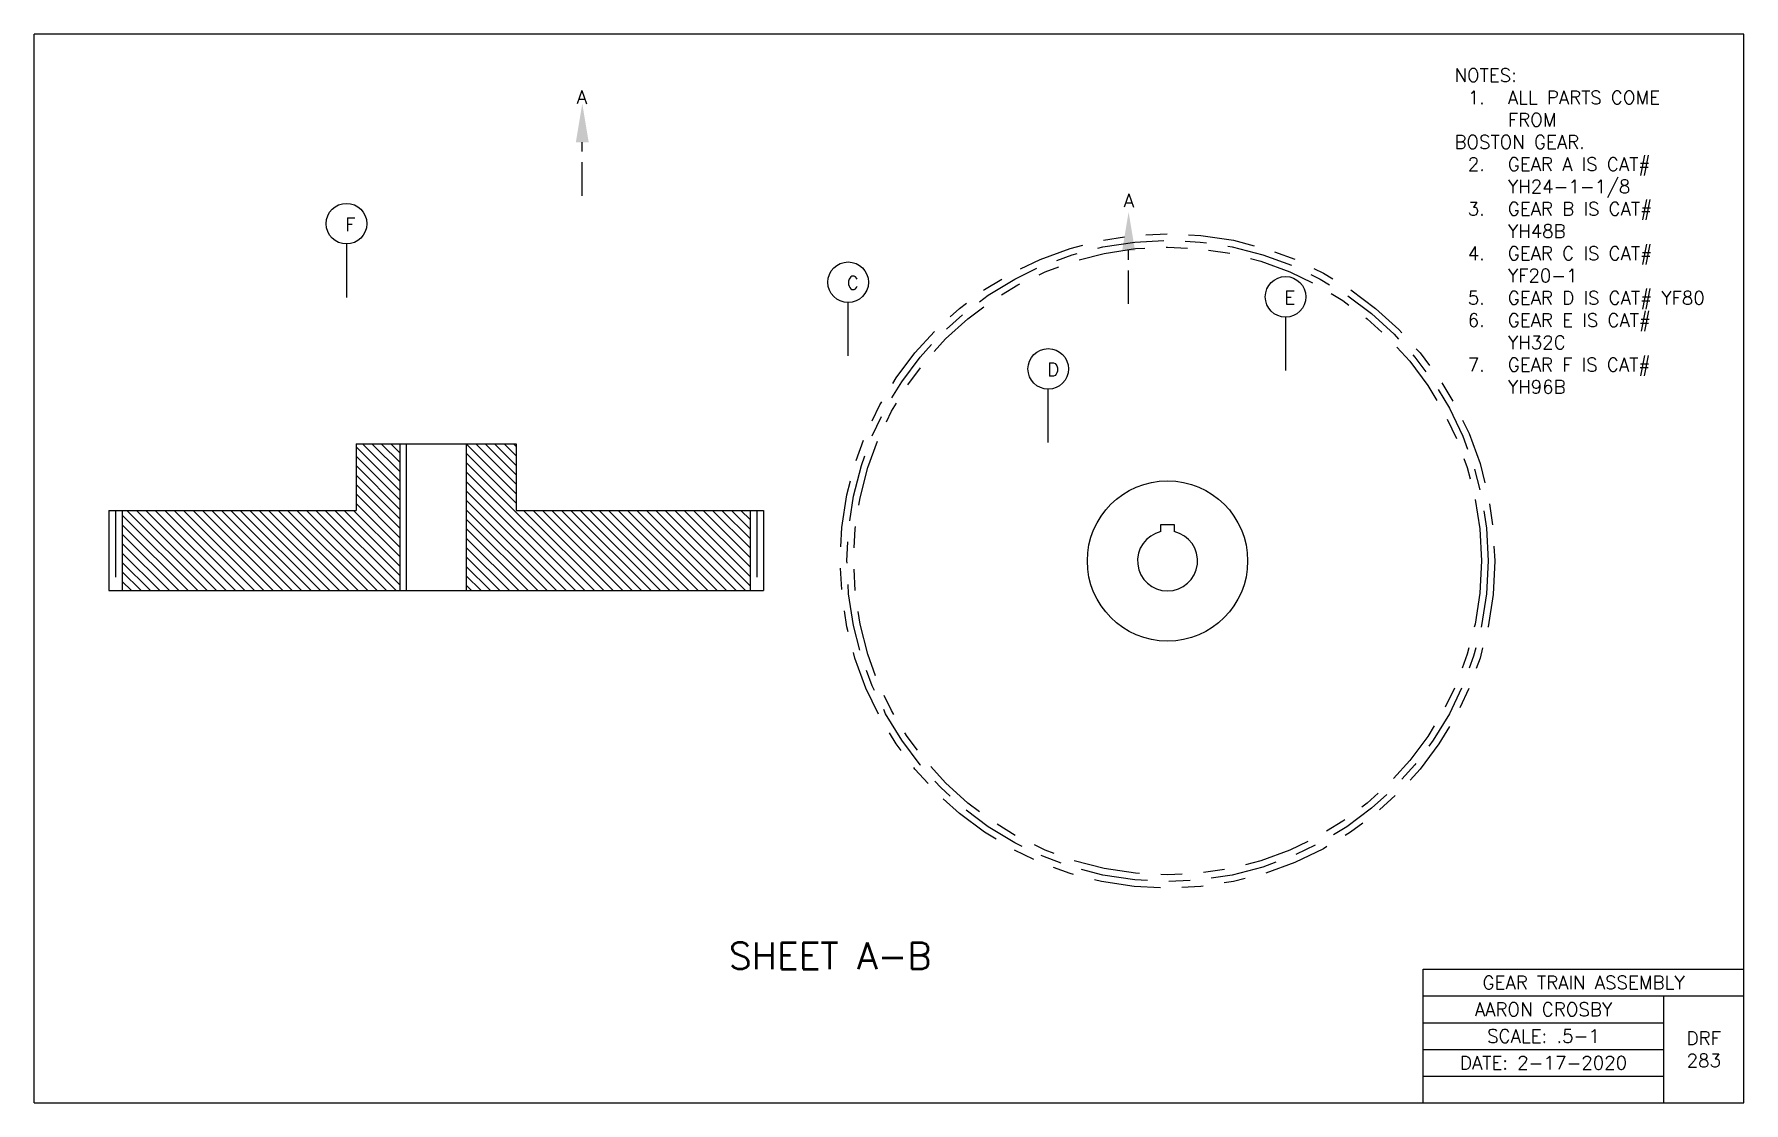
# Paper-space layout 'Layout2' of a CAD drawing. Header units: inches. Extents: x 0.1 to 16.1, y -0.4 to 9.6.
# The model-space entities are those that its viewports show. They can reach past a viewport. Long polylines and large blocks are cut down to what shows.
import ezdxf

# ---------------------------------------------------------------- set-up
doc = ezdxf.new("R2010")
doc.units = ezdxf.units.IN
doc.header["$LTSCALE"] = 0.25
doc.header["$MEASUREMENT"] = 0
doc.linetypes.add('CENTER', pattern=[2, 1.25, -0.25, 0.25, -0.25])
doc.linetypes.add('PHANTOM', pattern=[2.5, 1.25, -0.25, 0.25, -0.25, 0.25, -0.25])
doc.layers.get('Defpoints').update_dxf_attribs({"linetype": 'CONTINUOUS'})
for name, color, linetype in [('1', 1, 'CONTINUOUS'), ('LAYER1', 1, 'CONTINUOUS'), ('LAYER3', 3, 'CENTER'), ('LAYER4', 4, 'CONTINUOUS'), ('LAYER5', 5, 'CONTINUOUS'), ('LAYER7', 7, 'PHANTOM')]:
    doc.layers.add(name, color=color, linetype=linetype)
doc.styles.get("Standard").update_dxf_attribs({"font": 'romans.shx'})

# ---------------------------------------------------------------- blocks, each defined once
blk = doc.blocks.new('tbb_block')
at = {"layer": '1'}
for p, q in [((16, 10), (0, 10)), ((0, 0), (0, 10)), ((16, 0), (16, 10)), ((13, 1.25), (16, 1.25)), ((13, 0), (13, 1.25)), ((13, 1), (16, 1)), ((15.25, 0), (15.25, 1)), ((13, 0.75), (15.25, 0.75)), ((13, 0.5), (15.25, 0.5)), ((13, 0.25), (15.25, 0.25)), ((0, 0), (16, 0))]:
    blk.add_line(p, q, dxfattribs=at)

msp = doc.modelspace()

# ---------------------------------------------------------------- hatches: boundary and pattern name
at = {"layer": 'LAYER5'}
h = msp.add_hatch(dxfattribs=at)
h.set_pattern_fill('ANSI31', color=256, angle=90)
h.set_pattern_definition([(135, (-23.82242, 66.39724), (-0.08838835, -0.08838835), [])])
h.paths.add_polyline_path([(-53.303, 24.549), (-53.303, 23.049), (-48.109, 23.049), (-48.109, 25.799), (-48.928, 25.799), (-48.928, 24.549)])
h.paths.add_polyline_path([(-45.928, 24.549), (-45.928, 25.799), (-46.865, 25.799), (-46.865, 23.049), (-41.553, 23.049), (-41.553, 24.549)])

# ---------------------------------------------------------------- linework, layer by layer
at = {"layer": 'LAYER1'}
for p, q in [((-48.928, 25.799), (-45.928, 25.799)), ((-48.928, 25.799), (-48.928, 24.549)), ((-48.109, 25.799), (-48.109, 23.049)), ((-47.99, 25.799), (-47.99, 23.049)), ((-46.865, 25.799), (-46.865, 23.049)), ((-45.928, 25.799), (-45.928, 24.549)), ((-53.553, 24.549), (-48.928, 24.549)), ((-53.553, 24.549), (-53.553, 23.049)), ((-53.303, 24.549), (-53.303, 23.049)), ((-45.928, 24.549), (-41.303, 24.549)), ((-41.553, 24.549), (-41.553, 23.049)), ((-41.303, 24.549), (-41.303, 23.049)), ((-33.864, 24.153), (-33.864, 24.286)), ((-33.864, 24.286), (-33.613, 24.286)), ((-33.613, 24.286), (-33.613, 24.153)), ((-53.553, 23.049), (-41.303, 23.049))]:
    msp.add_line(p, q, dxfattribs=at)
msp.add_circle((-33.739, 23.605), 1.5, dxfattribs=at)
msp.add_arc((-33.739, 23.605), 0.562, 102.8918, 77.1082, dxfattribs=at)
at = {"layer": 'LAYER3'}
for p, q in [((-53.428, 24.549), (-53.428, 23.049)), ((-41.428, 24.549), (-41.428, 23.049))]:
    msp.add_line(p, q, dxfattribs=at)
msp.add_circle((-33.739, 23.605), 6, dxfattribs=at)
at = {"layer": 'LAYER7'}
for radius in [6.125, 5.875]:
    msp.add_circle((-33.739, 23.605), radius, dxfattribs=at)

psp = doc.layouts.new('Layout2')

# ---------------------------------------------------------------- linework, layer by layer
at = {"layer": 'LAYER4'}
for p, q in [((2.994, 7.683), (2.994, 7.183)), ((7.689, 6.635), (7.689, 7.135)), ((11.783, 6.998), (11.783, 6.498)), ((9.562, 5.824), (9.562, 6.324))]:
    psp.add_line(p, q, dxfattribs=at)
for centre in [(2.994, 7.873), (7.689, 7.325), (11.783, 7.188), (9.562, 6.514)]:
    psp.add_circle(centre, 0.19, dxfattribs=at)
at = {"layer": 'LAYER7'}
for p, q in [((5.201, 8.135), (5.201, 8.635)), ((10.314, 7.122), (10.314, 7.622))]:
    psp.add_line(p, q, dxfattribs=at)
for points in [[(5.141, 8.635), (5.261, 8.635), (5.201, 8.995)], [(10.254, 7.622), (10.374, 7.622), (10.314, 7.982)]]:
    psp.add_solid(points, dxfattribs=at)

# ---------------------------------------------------------------- block references
psp.add_blockref('tbb_block', (0.072, -0.354), dxfattribs=at)

# ---------------------------------------------------------------- texts
at = {"layer": 'LAYER4'}
for s, width, gutter_width, insert, char_height, attachment_point in [('NOTES: \\P\\pxi-3,l4,t4;1.^IALL PARTS COME FROM\\P\\pi0,l0,tz;BOSTON GEAR.\\P\\pi-3,l4,t4;2.^IGEAR A IS CAT# YH24-1-1/8\\P3.^IGEAR B IS CAT# YH48B\\P4.^IGEAR C IS CAT# YF20-1\\P5.^IGEAR D IS CAT# YF80\\P6.^IGEAR E IS CAT# YH32C\\P7.^IGEAR F IS CAT# YH96B', 2.24154, 0.625, (13.363, 9.325), 0.125, 1), ('F', 0.59048, 0.625, (2.982, 7.929), 0.125, 1), ('C', 0.59048, 0.625, (7.677, 7.382), 0.125, 1), ('E', 0.59048, 0.625, (11.771, 7.244), 0.125, 1), ('D', 0.59048, 0.625, (9.551, 6.571), 0.125, 1), ('SHEET A-B', 12.35495, 1.25, (6.572, 1.146), 0.25, 1), ('GEAR TRAIN ASSEMBLY', 3, 0.625, (14.572, 0.771), 0.125, 5), ('AARON CROSBY', 2.25, 0.625, (14.197, 0.521), 0.125, 5), ('SCALE: .5-1', 2.25, 0.625, (14.197, 0.271), 0.125, 5), ('DRF\\P283', 0.75, 0.625, (15.697, 0.146), 0.125, 5), ('DATE: 2-17-2020', 2.25, 0.625, (14.197, 0.021), 0.125, 5)]:
    psp.add_mtext_dynamic_manual_height_columns(s, width=width, gutter_width=gutter_width, heights=[0], dxfattribs=dict(at, insert=insert, char_height=char_height, attachment_point=attachment_point))
at = {"layer": 'LAYER7', "char_height": 0.125, "attachment_point": 1}
for insert in [(5.148, 9.12), (10.268, 8.153)]:
    psp.add_mtext_dynamic_manual_height_columns('A', width=1.09822, gutter_width=0.625, heights=[0], dxfattribs=dict(at, insert=insert))

# ---------------------------------------------------------------- viewports
at = {"layer": 'Defpoints', "view_target_point": (-60.77, 58.297)}
psp.add_viewport(center=(8.072, 4.646), size=(16, 10), view_center_point=(21.819, -34.834), view_height=20, dxfattribs=at)

doc.saveas('drawing.dxf')
